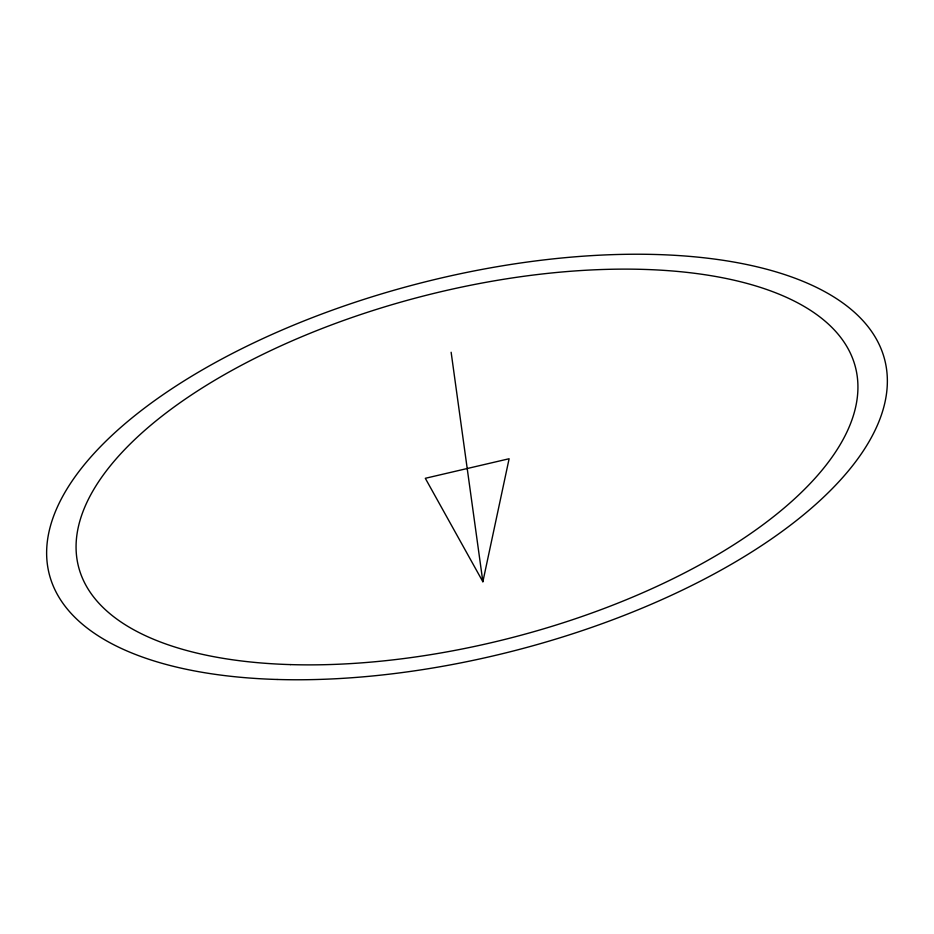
<?xml version="1.0" encoding="UTF-8"?>
<svg xmlns="http://www.w3.org/2000/svg" width="934" height="934" viewBox="0 0 934 934"><rect width="100%" height="100%" fill="white"/><g stroke="black" fill="none" stroke-linecap="round" stroke-linejoin="round"><path stroke-width="1.4" d="M482.866 581.742L509.112 458.746L425.309 478.301L482.866 581.742L451.134 352.258M277.106 679.473A431.251 189.719 -14.4 0 0 886.728 370.506A431.251 189.719 -14.4 0 0 237.166 351.021A431.251 189.719 -14.4 0 0 277.106 679.473M290.404 664.599A401.06 176.444 -14.4 0 0 857.342 377.266A401.06 176.444 -14.4 0 0 253.254 359.135A401.06 176.444 -14.4 0 0 290.404 664.599"/></g></svg>
